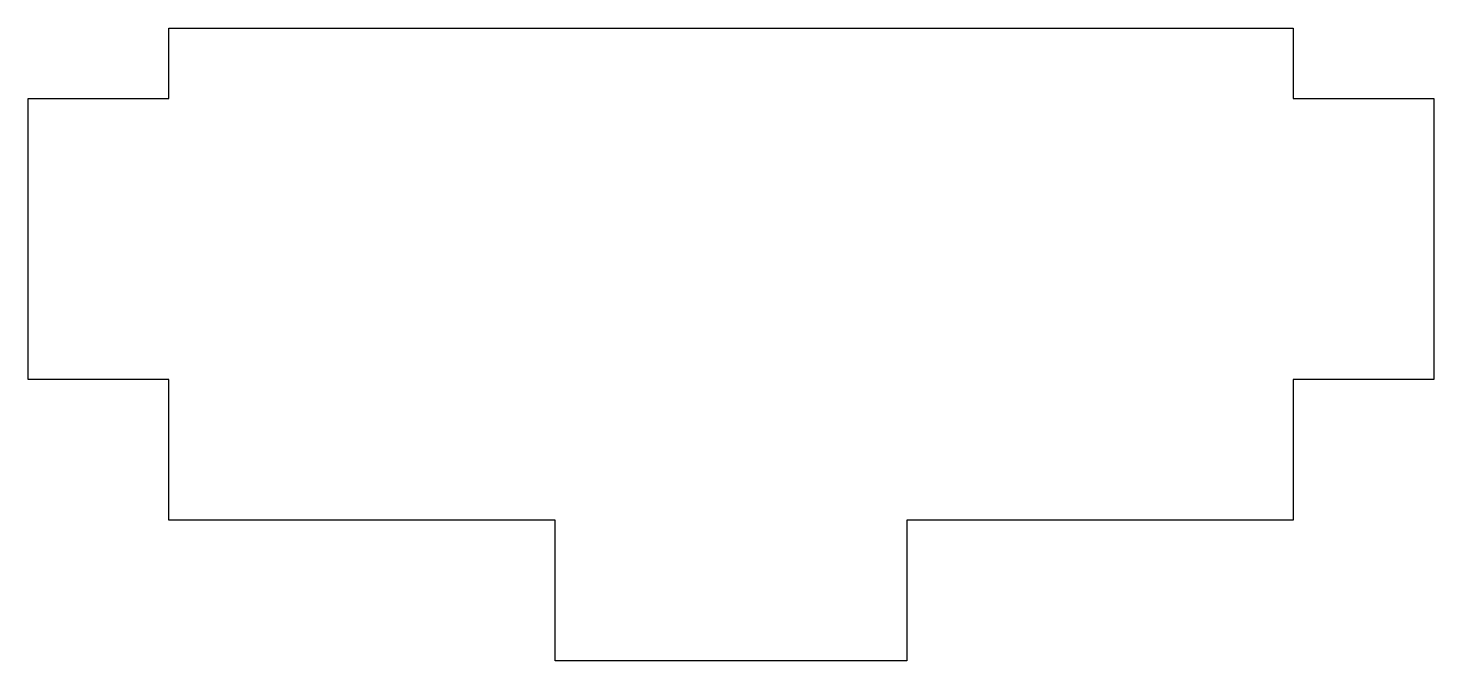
# Model space of a CAD drawing. Header units: inches. Extents: x -1 to 1, y -0.2 to 0.7.
import ezdxf

# ---------------------------------------------------------------- set-up
doc = ezdxf.new("R2010")
doc.units = ezdxf.units.IN
doc.layers.get('0').update_dxf_attribs({"linetype": 'CONTINUOUS'})

msp = doc.modelspace()

# ---------------------------------------------------------------- linework, layer by layer
msp.add_lwpolyline([(1, 0.6), (1, 0.2), (0.8, 0.2), (0.8, 0), (0.25, 0), (0.25, -0.2), (-0.25, -0.2), (-0.25, 0), (-0.8, 0), (-0.8, 0.2), (-1, 0.2), (-1, 0.6), (-0.8, 0.6), (-0.8, 0.7), (0.8, 0.7), (0.8, 0.6)], close=True)

doc.saveas('drawing.dxf')
